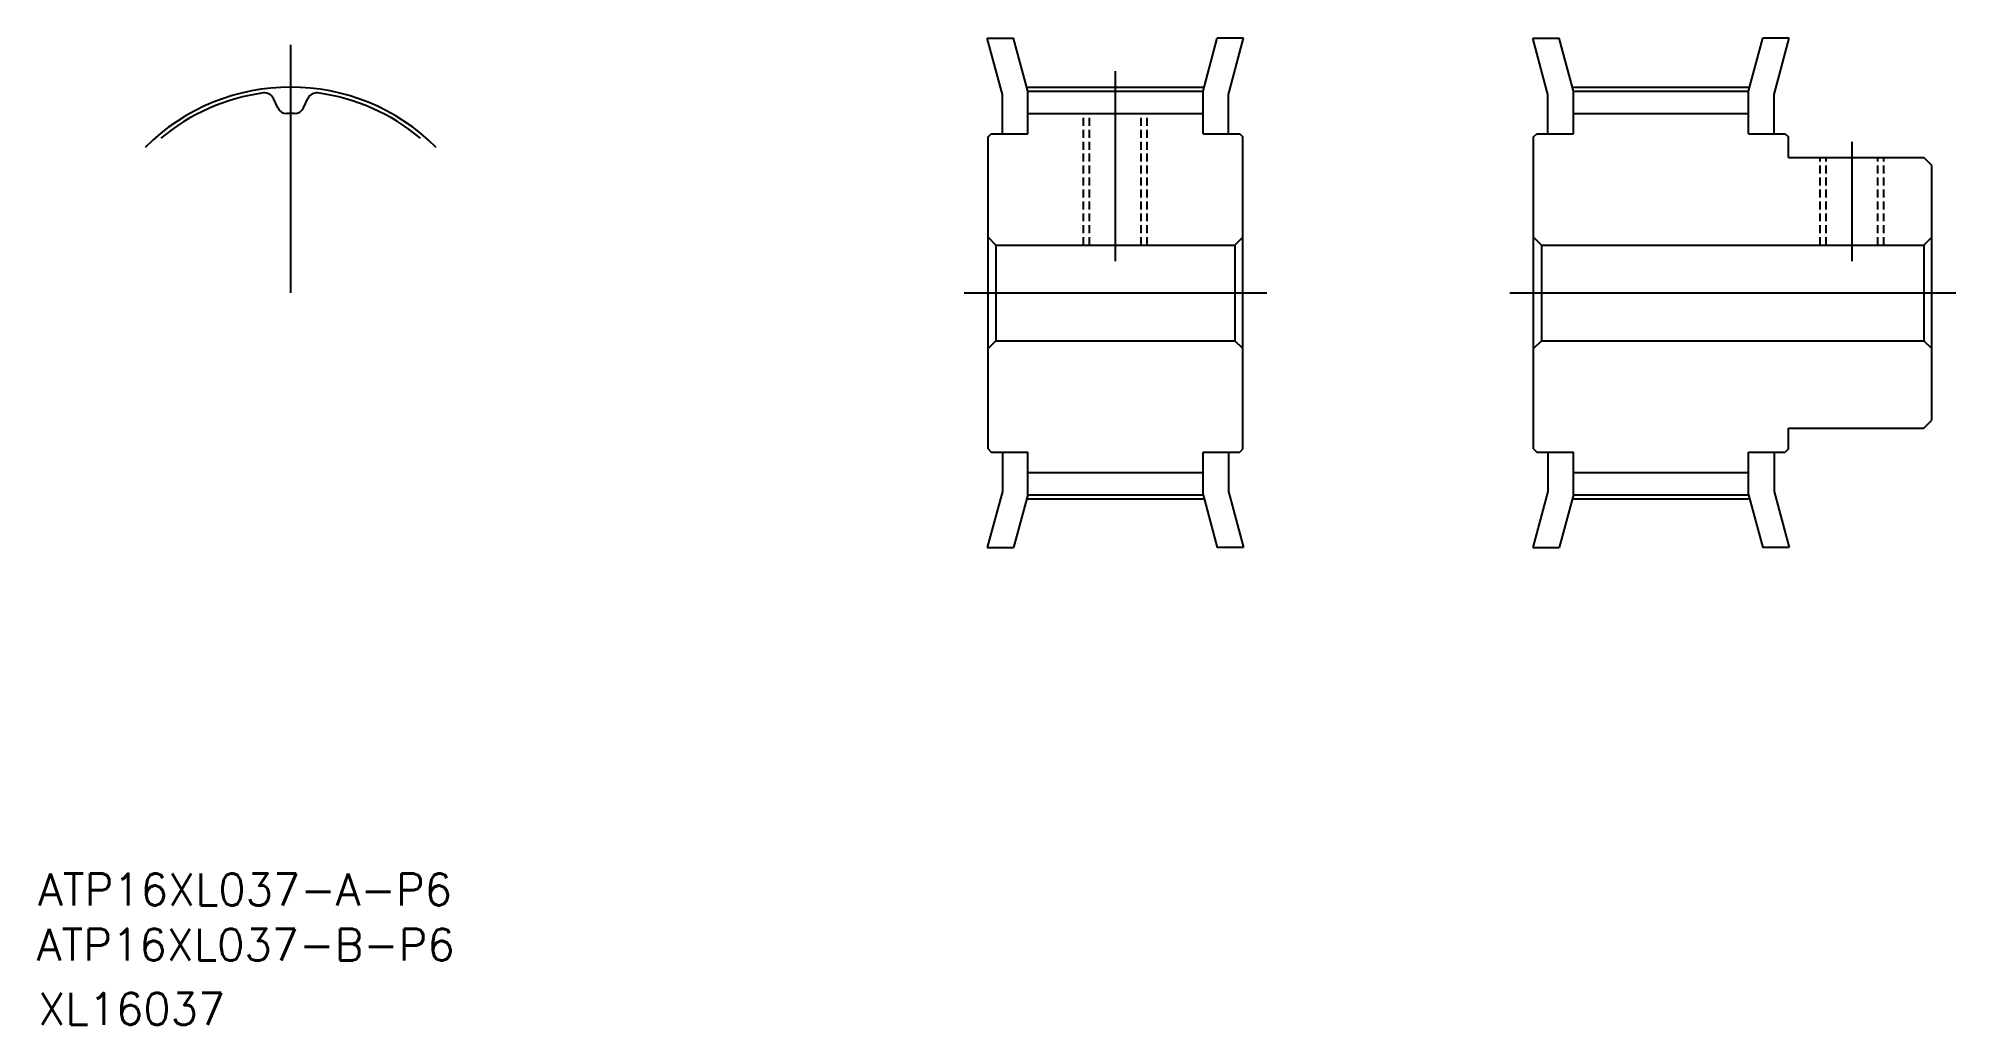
# Model space of a CAD drawing. Extents: x 38 to 159, y 66 to 128.
import ezdxf

# ---------------------------------------------------------------- set-up
doc = ezdxf.new("R2010")
doc.units = 0
doc.linetypes.add('CENTER', pattern=[50.8, 31.75, -6.35, 6.35, -6.35])
doc.linetypes.add('DASHED', pattern=[0.75, 0.5, -0.25])
doc.layers.get('0').update_dxf_attribs({"linetype": 'CONTINUOUS'})
doc.layers.add('CENTER', color=1, linetype='CENTER')
doc.styles.get("Standard").update_dxf_attribs({"font": 'txt', "bigfont": 'BIGFONT'})

msp = doc.modelspace()

# ---------------------------------------------------------------- linework, layer by layer
at = {"color": 7, "linetype": 'CONTINUOUS'}
for p, q in [((99, 124.84), (98.05, 128.37)), ((98.05, 128.37), (99.71, 128.37)), ((100.6, 125.05), (99.71, 128.37)), ((111.6, 125.05), (112.49, 128.37)), ((114.14, 128.37), (112.49, 128.37)), ((113.2, 124.84), (114.14, 128.37)), ((132.3, 128.37), (133.96, 128.37)), ((133.25, 124.84), (132.3, 128.37)), ((134.85, 125.05), (133.96, 128.37)), ((145.85, 125.05), (146.74, 128.37)), ((148.39, 128.37), (146.74, 128.37)), ((147.45, 124.84), (148.39, 128.37)), ((53.51, 124), (53.24, 124.58)), ((55.12, 124), (55.4, 124.58)), ((99, 122.37), (99, 124.84)), ((100.6, 125.05), (111.6, 125.05)), ((100.6, 122.37), (100.6, 125.05)), ((111.6, 122.37), (111.6, 125.05)), ((113.2, 122.37), (113.2, 124.84)), ((133.25, 122.37), (133.25, 124.84)), ((134.85, 125.05), (145.85, 125.05)), ((134.85, 122.37), (134.85, 125.05)), ((145.85, 122.37), (145.85, 125.05)), ((147.45, 122.37), (147.45, 124.84)), ((100.6, 123.65), (111.6, 123.65)), ((134.85, 123.65), (145.85, 123.65)), ((98.1, 122.17), (98.3, 122.37)), ((98.1, 102.57), (98.1, 122.17)), ((98.3, 122.37), (100.6, 122.37)), ((111.6, 122.37), (113.9, 122.37)), ((113.9, 122.37), (114.1, 122.17)), ((114.1, 102.57), (114.1, 122.17)), ((132.35, 122.17), (132.55, 122.37)), ((132.35, 102.57), (132.35, 122.17)), ((132.55, 122.37), (134.85, 122.37)), ((145.85, 122.37), (148.15, 122.37)), ((148.15, 122.37), (148.35, 122.17)), ((148.35, 120.87), (148.35, 122.17)), ((148.35, 120.87), (156.85, 120.87)), ((157.35, 120.37), (156.85, 120.87)), ((157.35, 104.37), (157.35, 120.37)), ((98.1, 115.87), (98.6, 115.37)), ((114.1, 115.87), (113.6, 115.37)), ((132.35, 115.87), (132.85, 115.37)), ((156.85, 115.37), (157.35, 115.87)), ((98.6, 115.37), (113.6, 115.37)), ((98.6, 115.37), (98.6, 109.37)), ((113.6, 115.37), (113.6, 109.37)), ((132.85, 115.37), (156.85, 115.37)), ((132.85, 115.37), (132.85, 109.37)), ((156.85, 115.37), (156.85, 109.37)), ((98.1, 108.87), (98.6, 109.37)), ((98.6, 109.37), (113.6, 109.37)), ((114.1, 108.87), (113.6, 109.37)), ((132.35, 108.87), (132.85, 109.37)), ((132.85, 109.37), (156.85, 109.37)), ((156.85, 109.37), (157.35, 108.87)), ((148.35, 103.87), (156.85, 103.87)), ((148.35, 102.57), (148.35, 103.87)), ((156.85, 103.87), (157.35, 104.37)), ((98.1, 102.57), (98.3, 102.37)), ((98.3, 102.37), (100.6, 102.37)), ((99, 102.37), (99, 99.9)), ((100.6, 99.69), (100.6, 102.37)), ((111.6, 102.37), (113.9, 102.37)), ((111.6, 99.69), (111.6, 102.37)), ((113.2, 102.37), (113.2, 99.9)), ((114.1, 102.57), (113.9, 102.37)), ((132.35, 102.57), (132.55, 102.37)), ((132.55, 102.37), (134.85, 102.37)), ((133.25, 102.37), (133.25, 99.9)), ((134.85, 99.69), (134.85, 102.37)), ((145.85, 102.37), (148.15, 102.37)), ((145.85, 99.69), (145.85, 102.37)), ((147.45, 102.37), (147.45, 99.9)), ((148.35, 102.57), (148.15, 102.37)), ((100.6, 101.09), (111.6, 101.09)), ((134.85, 101.09), (145.85, 101.09)), ((99, 99.9), (98.05, 96.37)), ((100.6, 99.69), (99.71, 96.37)), ((100.6, 99.69), (111.6, 99.69)), ((111.6, 99.69), (112.49, 96.37)), ((113.2, 99.9), (114.14, 96.37)), ((133.25, 99.9), (132.3, 96.37)), ((134.85, 99.69), (133.96, 96.37)), ((134.85, 99.69), (145.85, 99.69)), ((145.85, 99.69), (146.74, 96.37)), ((147.45, 99.9), (148.39, 96.37)), ((98.05, 96.37), (99.71, 96.37)), ((114.14, 96.37), (112.49, 96.37)), ((132.3, 96.37), (133.96, 96.37)), ((148.39, 96.37), (146.74, 96.37))]:
    msp.add_line(p, q, dxfattribs=at)
at = {"color": 3, "linetype": 'DASHED'}
for p, q in [((104.1, 115.37), (104.1, 123.65)), ((104.48, 115.37), (104.48, 123.65)), ((107.72, 115.37), (107.72, 123.65)), ((108.1, 115.37), (108.1, 123.65)), ((150.35, 115.37), (150.35, 120.87)), ((150.73, 115.37), (150.73, 120.87)), ((153.97, 115.37), (153.97, 120.87)), ((154.35, 115.37), (154.35, 120.87))]:
    msp.add_line(p, q, dxfattribs=at)
at = {"color": 7, "linetype": 'CONTINUOUS'}
for centre, radius, start, end in [((54.32, 112.37), 12.68, 97.7758, 130), ((52.68, 124.33), 0.61, 25, 97.7758), ((54.06, 124.25), 0.61, 205, 271.2215), ((54.57, 124.25), 0.61, 268.7785, 335), ((55.95, 124.33), 0.61, 82.2242, 155), ((54.32, 112.37), 12.68, 50, 82.2242), ((54.32, 112.37), 11.28, 88.7785, 91.2215)]:
    msp.add_arc(centre, radius, start, end, dxfattribs=at)
at = {"layer": 'CENTER', "color": 1, "linetype": 'CENTER'}
for p, q in [((54.32, 112.37), (54.32, 127.95)), ((100.6, 125.3), (111.6, 125.3)), ((106.1, 114.37), (106.1, 126.3)), ((134.85, 125.3), (145.85, 125.3)), ((152.35, 114.37), (152.35, 121.87)), ((96.6, 112.37), (115.6, 112.37)), ((130.85, 112.37), (158.85, 112.37)), ((100.6, 99.43), (111.6, 99.43)), ((134.85, 99.43), (145.85, 99.43))]:
    msp.add_line(p, q, dxfattribs=at)
msp.add_arc((54.32, 112.37), 12.93, 45, 135, dxfattribs=at)

# ---------------------------------------------------------------- texts
at = {"color": 7, "linetype": 'CONTINUOUS'}
for s, p in [('ATP16XL037-A-P6', (38.47, 73.89)), ('ATP16XL037-B-P6', (38.39, 70.42)), ('XL16037', (38.47, 66.39))]:
    msp.add_text(s, height=2, dxfattribs=at).set_placement(p)

doc.saveas('drawing.dxf')
